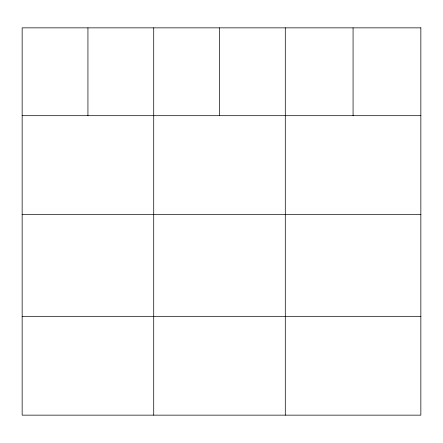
<?xml version="1.0" encoding="UTF-8"?>
<svg xmlns="http://www.w3.org/2000/svg" width="443" height="443" viewBox="0 0 443 443"><rect width="100%" height="100%" fill="white"/><g stroke="black" fill="none" stroke-linecap="round" stroke-linejoin="round"><path stroke-width="0.66" d="M22.15 115.689L420.85 115.689M22.15 214.506L420.85 214.506M22.15 316.324L420.85 316.324M353.071 27.854L353.071 115.689M285.292 27.854L285.292 415.146M219.506 27.854L219.506 115.689M153.721 27.854L153.721 415.146M87.936 27.854L87.936 115.689M420.85 27.854L22.15 27.854L22.15 415.146L420.85 415.146L420.85 27.854"/></g></svg>
